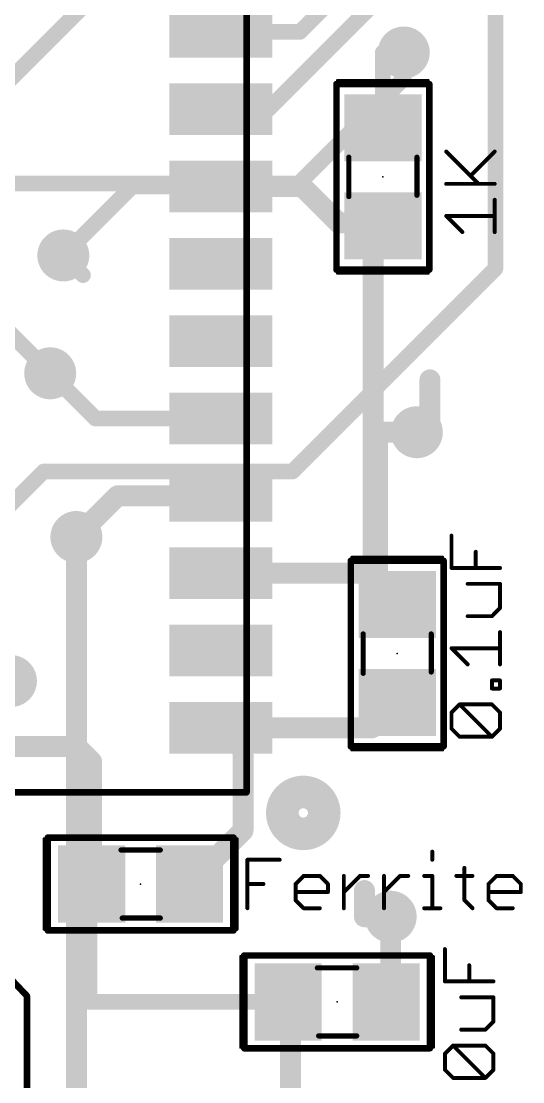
# Model space of a CAD drawing. Extents: x -4.4 to 68.7, y -2.2 to 55.1.
# Drawn here: x 17.22 to 26.95, y 8.74 to 29.31 of the extents above; entities that cross this region are included whole.
import ezdxf

# ---------------------------------------------------------------- set-up
doc = ezdxf.new("R2010")
doc.units = 0
for name, color, linetype in [('1', 12, 'CONTINUOUS'), ('16', 132, 'CONTINUOUS'), ('18', 110, 'CONTINUOUS'), ('21', 40, 'CONTINUOUS'), ('23', 53, 'CONTINUOUS'), ('27', 253, 'CONTINUOUS'), ('39', 12, 'CONTINUOUS'), ('51', 253, 'CONTINUOUS')]:
    doc.layers.add(name, color=color, linetype=linetype)

# ---------------------------------------------------------------- blocks, each defined once
blk = doc.blocks.new('RECT')
blk.add_solid([(-0.5, -0.5), (0.5, -0.5), (-0.5, 0.5), (0.5, 0.5)])
blk = doc.blocks.new('ROUNDV')
at = {"const_width": 0.5}
blk.add_lwpolyline([(0, -0.25, 1), (0, 0.25, 1), (0, -0.25)], format="xyb", dxfattribs=at)

msp = doc.modelspace()

# ---------------------------------------------------------------- linework, layer by layer
at = {"layer": '1'}
for points, const_width in [([(19.873, 31.049), (15.748, 26.924)], 0.3048), ([(22.625, 29.102), (24.13, 30.607)], 0.3048), ([(22.014, 27.602), (24.13, 29.718)], 0.3048), ([(21.089, 29.102), (22.625, 29.102)], 0.3048), ([(24.233, 27.239), (24.233, 28.702)], 0.3048), ([(24.233, 28.702), (24.638, 28.702)], 0.3048), ([(21.089, 27.602), (22.014, 27.602)], 0.3048), ([(19.371, 26.102), (18.034, 24.765)], 0.3048), ([(21.089, 26.102), (19.371, 26.102)], 0.3048), ([(21.089, 26.102), (21.09, 26.101)], 0.4064), ([(21.089, 26.102), (22.666, 26.102)], 0.4064), ([(22.666, 26.102), (23.368, 25.4)], 0.4064), ([(23.368, 25.4), (24.1055, 25.4)], 0.4064), ([(24.1055, 25.4), (24.0455, 25.34)], 0.4064), ([(24.0455, 25.34), (24.0455, 18.4575)], 0.4064), ([(24.172, 25.4), (24.1055, 25.4)], 0.4064), ([(24.172, 25.4), (24.233, 25.339)], 0.4064), ([(18.657, 21.602), (17.78, 22.479)], 0.3048), ([(21.089, 21.602), (18.657, 21.602)], 0.3048), ([(24.13, 17.992), (24.13, 21.336)], 0.4064), ([(24.13, 21.336), (24.892, 21.336)], 0.4064), ([(19.086, 20.102), (18.288, 19.304)], 0.4064), ([(21.089, 20.102), (19.086, 20.102)], 0.4064), ([(21.089, 18.602), (23.901, 18.602)], 0.4064), ([(23.901, 18.602), (24.0455, 18.4575)], 0.4064), ([(24.0455, 18.4575), (24.511, 17.992)], 0.4064), ([(24.511, 17.992), (24.13, 17.992)], 0.4064), ([(24.511, 16.092), (24.021, 15.602)], 0.4064), ([(21.5205, 15.1705), (21.089, 15.602)], 0.4064), ([(24.021, 15.602), (21.089, 15.602)], 0.4064), ([(10.414, 15.24), (18.288, 15.24)], 0.4064), ([(18.288, 15.24), (18.584, 14.944)], 0.4064), ([(21.5205, 13.6095), (21.5205, 15.1705)], 0.4064), ([(18.584, 14.944), (18.584, 12.573)], 0.4064), ([(20.484, 12.573), (21.5205, 13.6095)], 0.4064), ([(18.584, 12.573), (18.542, 12.531)], 0.4064), ([(18.542, 12.531), (18.542, 10.287)], 0.3048), ([(24.384, 10.287), (24.384, 11.938)], 0.4064), ([(18.542, 10.287), (22.394, 10.287)], 0.3048), ([(22.394, 10.287), (22.442, 10.239)], 0.4064), ([(22.442, 10.239), (22.442, 8.0311)], 0.4064), ([(24.294, 10.287), (24.384, 10.287)], 0.4064)]:
    msp.add_lwpolyline(points, dxfattribs=dict(at, const_width=const_width))
for points, const_width in [([(21.089, 29.1782, 1), (21.089, 29.0258)], 0.1524), ([(22.5711, 29.1559, 1), (22.6789, 29.0481)], 0.1524), ([(22.625, 29.0258, 1), (22.625, 29.1782)], 0.1524), ([(24.3092, 28.702, 1), (24.1568, 28.702)], 0.1524), ([(24.233, 28.7782, 1), (24.233, 28.6258)], 0.1524), ([(24.638, 28.6258, 1), (24.638, 28.7782)], 0.1524), ([(21.089, 27.6782, 1), (21.089, 27.5258)], 0.1524), ([(21.9601, 27.6559, 1), (22.0679, 27.5481)], 0.1524), ([(22.014, 27.5258, 1), (22.014, 27.6782)], 0.1524), ([(24.1568, 27.239, 1), (24.3092, 27.239)], 0.1524), ([(19.371, 26.1782, 1), (19.371, 26.0258)], 0.1524), ([(19.4249, 26.0481, 1), (19.3171, 26.1559)], 0.1524), ([(21.089, 26.2036, 1), (21.089, 26.0004)], 0.2032), ([(21.1608, 26.1738, 1), (21.0172, 26.0302)], 0.2032), ([(21.0182, 26.0292, 1), (21.1618, 26.1728)], 0.2032), ([(21.089, 26.0258, 1), (21.089, 26.1782)], 0.1524), ([(22.7378, 26.1738, 1), (22.5942, 26.0302)], 0.2032), ([(22.666, 26.0004, 1), (22.666, 26.2036)], 0.2032), ([(23.368, 25.5016, 1), (23.368, 25.2984)], 0.2032), ([(23.2962, 25.3282, 1), (23.4398, 25.4718)], 0.2032), ([(24.1471, 25.34, 1), (23.9439, 25.34)], 0.2032), ([(23.9737, 25.4118, 1), (24.1173, 25.2682)], 0.2032), ([(24.1055, 25.5016, 1), (24.1055, 25.2984)], 0.2032), ([(24.1773, 25.3282, 1), (24.0337, 25.4718)], 0.2032), ([(24.2438, 25.4718, 1), (24.1002, 25.3282)], 0.2032), ([(24.1055, 25.2984, 1), (24.1055, 25.5016)], 0.2032), ([(24.1612, 25.2672, 1), (24.3048, 25.4108)], 0.2032), ([(24.172, 25.2984, 1), (24.172, 25.5016)], 0.2032), ([(17.9801, 24.8189, 1), (18.0879, 24.7111)], 0.1524), ([(17.8339, 22.5329, 1), (17.7261, 22.4251)], 0.1524), ([(18.657, 21.6782, 1), (18.657, 21.5258)], 0.1524), ([(18.6031, 21.5481, 1), (18.7109, 21.6559)], 0.1524), ([(21.089, 21.5258, 1), (21.089, 21.6782)], 0.1524), ([(24.2316, 21.336, 1), (24.0284, 21.336)], 0.2032), ([(24.13, 21.4376, 1), (24.13, 21.2344)], 0.2032), ([(24.892, 21.2344, 1), (24.892, 21.4376)], 0.2032), ([(19.086, 20.2036, 1), (19.086, 20.0004)], 0.2032), ([(19.1578, 20.0302, 1), (19.0142, 20.1738)], 0.2032), ([(21.089, 20.0004, 1), (21.089, 20.2036)], 0.2032), ([(18.2162, 19.3758, 1), (18.3598, 19.2322)], 0.2032), ([(21.089, 18.7036, 1), (21.089, 18.5004)], 0.2032), ([(23.9728, 18.6738, 1), (23.8292, 18.5302)], 0.2032), ([(23.901, 18.5004, 1), (23.901, 18.7036)], 0.2032), ([(23.9439, 18.4575, 1), (24.1471, 18.4575)], 0.2032), ([(24.1173, 18.5293, 1), (23.9737, 18.3857)], 0.2032), ([(23.9737, 18.3857, 1), (24.1173, 18.5293)], 0.2032), ([(24.13, 18.0936, 1), (24.13, 17.8904)], 0.2032), ([(24.4392, 17.9202, 1), (24.5828, 18.0638)], 0.2032), ([(24.511, 17.8904, 1), (24.511, 18.0936)], 0.2032), ([(24.0284, 17.992, 1), (24.2316, 17.992)], 0.2032), ([(24.5828, 16.0202, 1), (24.4392, 16.1638)], 0.2032), ([(21.089, 15.7036, 1), (21.089, 15.5004)], 0.2032), ([(21.1608, 15.6738, 1), (21.0172, 15.5302)], 0.2032), ([(23.9492, 15.6738, 1), (24.0928, 15.5302)], 0.2032), ([(24.021, 15.5004, 1), (24.021, 15.7036)], 0.2032), ([(18.3598, 15.3118, 1), (18.2162, 15.1682)], 0.2032), ([(18.288, 15.1384, 1), (18.288, 15.3416)], 0.2032), ([(21.6221, 15.1705, 1), (21.4189, 15.1705)], 0.2032), ([(21.4487, 15.0987, 1), (21.5923, 15.2423)], 0.2032), ([(18.6856, 14.944, 1), (18.4824, 14.944)], 0.2032), ([(18.5122, 14.8722, 1), (18.6558, 15.0158)], 0.2032), ([(21.5923, 13.5377, 1), (21.4487, 13.6813)], 0.2032), ([(21.4189, 13.6095, 1), (21.6221, 13.6095)], 0.2032), ([(18.6558, 12.5012, 1), (18.5122, 12.6448)], 0.2032), ([(18.4702, 12.6028, 1), (18.6138, 12.4592)], 0.2032), ([(18.4824, 12.573, 1), (18.6856, 12.573)], 0.2032), ([(18.6182, 12.531, 1), (18.4658, 12.531)], 0.1524), ([(20.4122, 12.6448, 1), (20.5558, 12.5012)], 0.2032), ([(24.4856, 11.938, 1), (24.2824, 11.938)], 0.2032), ([(18.542, 10.3632, 1), (18.542, 10.2108)], 0.1524), ([(18.4658, 10.287, 1), (18.6182, 10.287)], 0.1524), ([(22.4658, 10.3588, 1), (22.3222, 10.2152)], 0.2032), ([(22.5436, 10.239, 1), (22.3404, 10.239)], 0.2032), ([(22.3702, 10.1672, 1), (22.5138, 10.3108)], 0.2032), ([(22.394, 10.2108, 1), (22.394, 10.3632)], 0.1524), ([(24.294, 10.3886, 1), (24.294, 10.1854)], 0.2032), ([(24.2824, 10.287, 1), (24.4856, 10.287)], 0.2032), ([(24.384, 10.1854, 1), (24.384, 10.3886)], 0.2032)]:
    msp.add_lwpolyline(points, format="xyb", dxfattribs=dict(at, const_width=const_width))
at = {"layer": '16'}
for points, const_width in [([(26.416, 29.464), (26.416, 24.511)], 0.3048), ([(24.638, 28.194), (24.638, 28.702)], 0.3048), ([(22.606, 26.162), (24.638, 28.194)], 0.3048), ([(4.191, 26.162), (22.606, 26.162)], 0.3048), ([(18.034, 24.765), (18.415, 24.384)], 0.3048), ([(26.416, 24.511), (22.479, 20.574)], 0.3048), ([(16.129, 24.13), (17.78, 22.479)], 0.3048), ([(25.146, 21.336), (25.146, 22.352)], 0.4064), ([(24.892, 21.336), (25.146, 21.336)], 0.4064), ([(17.653, 20.574), (14.605, 17.526)], 0.3048), ([(22.479, 20.574), (17.653, 20.574)], 0.3048), ([(18.288, 19.304), (18.288, 4.318)], 0.4064), ([(23.876, 11.938), (23.876, 12.446)], 0.4064), ([(24.384, 11.938), (23.876, 11.938)], 0.4064)]:
    msp.add_lwpolyline(points, dxfattribs=dict(at, const_width=const_width))
for points, const_width in [([(24.7142, 28.702, 1), (24.5618, 28.702)], 0.1524), ([(24.5618, 28.194, 1), (24.7142, 28.194)], 0.1524), ([(24.6919, 28.1401, 1), (24.5841, 28.2479)], 0.1524), ([(22.5521, 26.2159, 1), (22.6599, 26.1081)], 0.1524), ([(22.606, 26.0858, 1), (22.606, 26.2382)], 0.1524), ([(18.0879, 24.8189, 1), (17.9801, 24.7111)], 0.1524), ([(18.3611, 24.3301, 1), (18.4689, 24.4379)], 0.1524), ([(26.3398, 24.511, 1), (26.4922, 24.511)], 0.1524), ([(26.4699, 24.4571, 1), (26.3621, 24.5649)], 0.1524), ([(17.7261, 22.4251, 1), (17.8339, 22.5329)], 0.1524), ([(25.2476, 22.352, 1), (25.0444, 22.352)], 0.2032), ([(24.892, 21.4376, 1), (24.892, 21.2344)], 0.2032), ([(25.0444, 21.336, 1), (25.2476, 21.336)], 0.2032), ([(25.146, 21.2344, 1), (25.146, 21.4376)], 0.2032), ([(17.653, 20.6502, 1), (17.653, 20.4978)], 0.1524), ([(17.7069, 20.5201, 1), (17.5991, 20.6279)], 0.1524), ([(22.4251, 20.6279, 1), (22.5329, 20.5201)], 0.1524), ([(22.479, 20.4978, 1), (22.479, 20.6502)], 0.1524), ([(18.3896, 19.304, 1), (18.1864, 19.304)], 0.2032), ([(23.9776, 12.446, 1), (23.7744, 12.446)], 0.2032), ([(23.876, 12.0396, 1), (23.876, 11.8364)], 0.2032), ([(24.384, 11.8364, 1), (24.384, 12.0396)], 0.2032), ([(23.7744, 11.938, 1), (23.9776, 11.938)], 0.2032)]:
    msp.add_lwpolyline(points, format="xyb", dxfattribs=dict(at, const_width=const_width))
at = {"layer": '21', "const_width": 0.127}
for points in [[(23.333, 28.089), (25.133, 28.089)], [(23.333, 24.489), (23.333, 28.089)], [(25.133, 28.089), (25.133, 24.489)], [(25.133, 24.489), (23.333, 24.489)], [(23.611, 18.842), (25.411, 18.842)], [(23.611, 15.242), (23.611, 18.842)], [(25.411, 18.842), (25.411, 15.242)], [(25.411, 15.242), (23.611, 15.242)], [(21.589, 14.352), (5.589, 14.352)], [(17.328, 10.403), (14.494, 13.391)], [(17.734, 11.673), (17.734, 13.473)], [(17.734, 13.473), (21.334, 13.473)], [(21.334, 13.473), (21.334, 11.673)], [(21.334, 11.673), (17.734, 11.673)], [(21.544, 9.387), (21.544, 11.187)], [(21.544, 11.187), (25.144, 11.187)], [(25.144, 11.187), (25.144, 9.387)], [(17.328, 8.371), (17.328, 10.403)], [(25.144, 9.387), (21.544, 9.387)]]:
    msp.add_lwpolyline(points, dxfattribs=at)
at = {"layer": '21'}
for points, const_width in [([(23.333, 28.1208, 1), (23.333, 28.0573)], 0.0635), ([(23.3648, 28.089, 1), (23.3013, 28.089)], 0.0635), ([(25.1648, 28.089, 1), (25.1013, 28.089)], 0.0635), ([(25.133, 28.0573, 1), (25.133, 28.1208)], 0.0635), ([(23.333, 24.5207, 1), (23.333, 24.4573)], 0.0635), ([(23.3013, 24.489, 1), (23.3648, 24.489)], 0.0635), ([(25.1013, 24.489, 1), (25.1648, 24.489)], 0.0635), ([(25.133, 24.4573, 1), (25.133, 24.5207)], 0.0635), ([(23.611, 18.8738, 1), (23.611, 18.8103)], 0.0635), ([(23.6427, 18.842, 1), (23.5793, 18.842)], 0.0635), ([(25.4428, 18.842, 1), (25.3793, 18.842)], 0.0635), ([(25.411, 18.8103, 1), (25.411, 18.8738)], 0.0635), ([(23.611, 15.2738, 1), (23.611, 15.2103)], 0.0635), ([(23.5793, 15.242, 1), (23.6427, 15.242)], 0.0635), ([(25.3793, 15.242, 1), (25.4428, 15.242)], 0.0635), ([(25.411, 15.2103, 1), (25.411, 15.2738)], 0.0635), ([(22.689, 13.6358, 1), (22.689, 14.2682, 1), (22.689, 13.6358)], 0.8128), ([(21.589, 14.3202, 1), (21.589, 14.3838)], 0.0635), ([(17.734, 13.5048, 1), (17.734, 13.4413)], 0.0635), ([(17.7658, 13.473, 1), (17.7023, 13.473)], 0.0635), ([(21.3657, 13.473, 1), (21.3023, 13.473)], 0.0635), ([(21.334, 13.4413, 1), (21.334, 13.5048)], 0.0635), ([(17.734, 11.7048, 1), (17.734, 11.6412)], 0.0635), ([(21.334, 11.6412, 1), (21.334, 11.7048)], 0.0635), ([(17.7023, 11.673, 1), (17.7658, 11.673)], 0.0635), ([(21.3023, 11.673, 1), (21.3657, 11.673)], 0.0635), ([(21.544, 11.2188, 1), (21.544, 11.1553)], 0.0635), ([(21.5757, 11.187, 1), (21.5123, 11.187)], 0.0635), ([(25.1758, 11.187, 1), (25.1123, 11.187)], 0.0635), ([(25.144, 11.1553, 1), (25.144, 11.2188)], 0.0635), ([(17.3597, 10.403, 1), (17.2963, 10.403)], 0.0635), ([(17.305, 10.3812, 1), (17.351, 10.4248)], 0.0635), ([(21.544, 9.4188, 1), (21.544, 9.3552)], 0.0635), ([(21.5123, 9.387, 1), (21.5757, 9.387)], 0.0635), ([(25.1123, 9.387, 1), (25.1758, 9.387)], 0.0635), ([(25.144, 9.3552, 1), (25.144, 9.4188)], 0.0635)]:
    msp.add_lwpolyline(points, format="xyb", dxfattribs=dict(at, const_width=const_width))
at = {"layer": '23'}
for p in [(24.233, 26.289), (24.511, 17.042), (19.534, 12.573), (23.344, 10.287)]:
    msp.add_point(p, dxfattribs=at)
at = {"layer": '27', "const_width": 0.0762}
for points in [[(26.0884, 26.1536), (25.4613, 26.7807)], [(25.9316, 26.3103), (26.4019, 26.7807)], [(25.4613, 26.1536), (26.4019, 26.1536)], [(26.4019, 25.2181), (26.4019, 25.8451)], [(25.7748, 25.2181), (25.4613, 25.5316)], [(25.4613, 25.5316), (26.4019, 25.5316)], [(25.5643, 18.7034), (25.5643, 19.3305)], [(26.0346, 18.7034), (26.0346, 19.017)], [(26.5049, 18.7034), (25.5643, 18.7034)], [(26.5049, 18.395), (25.8778, 18.395)], [(26.5049, 17.9247), (26.5049, 18.395)], [(26.3481, 17.7679), (26.5049, 17.9247)], [(25.8778, 17.7679), (26.3481, 17.7679)], [(26.5049, 16.8324), (26.5049, 17.4594)], [(25.8778, 16.8324), (25.5643, 17.1459)], [(25.5643, 17.1459), (26.5049, 17.1459)], [(26.3481, 16.3646), (26.3481, 16.5214)], [(26.3481, 16.5214), (26.5049, 16.5214)], [(26.5049, 16.5214), (26.5049, 16.3646)], [(26.5049, 16.3646), (26.3481, 16.3646)], [(25.5643, 15.8994), (25.7211, 16.0562)], [(25.7211, 16.0562), (26.3481, 16.0562)], [(26.3481, 15.4291), (25.7211, 16.0562)], [(26.3481, 16.0562), (26.5049, 15.8994)], [(25.5643, 15.5859), (25.5643, 15.8994)], [(26.5049, 15.8994), (26.5049, 15.5859)], [(25.7211, 15.4291), (25.5643, 15.5859)], [(26.3481, 15.4291), (25.7211, 15.4291)], [(26.5049, 15.5859), (26.3481, 15.4291)], [(25.1911, 13.2005), (25.1911, 13.0437)], [(21.6041, 12.1031), (21.6041, 13.0437)], [(21.6041, 13.0437), (22.2312, 13.0437)], [(22.5396, 12.5734), (22.6964, 12.7302)], [(22.6964, 12.7302), (23.0099, 12.7302)], [(23.0099, 12.7302), (23.1667, 12.5734)], [(23.4751, 12.1031), (23.4751, 12.7302)], [(23.4751, 12.4166), (23.7887, 12.7302)], [(23.7887, 12.7302), (23.9454, 12.7302)], [(24.2547, 12.1031), (24.2547, 12.7302)], [(24.2547, 12.4166), (24.5683, 12.7302)], [(24.5683, 12.7302), (24.725, 12.7302)], [(25.0343, 12.7302), (25.1911, 12.7302)], [(25.1911, 12.7302), (25.1911, 12.1031)], [(25.658, 12.7302), (25.9715, 12.7302)], [(25.8148, 12.8869), (25.8148, 12.2599)], [(26.2817, 12.5734), (26.4385, 12.7302)], [(26.4385, 12.7302), (26.752, 12.7302)], [(26.752, 12.7302), (26.9088, 12.5734)], [(21.6041, 12.5734), (21.9176, 12.5734)], [(22.5396, 12.2599), (22.5396, 12.5734)], [(23.1667, 12.5734), (23.1667, 12.4166)], [(26.2817, 12.2599), (26.2817, 12.5734)], [(26.9088, 12.5734), (26.9088, 12.4166)], [(23.1667, 12.4166), (22.5396, 12.4166)], [(26.9088, 12.4166), (26.2817, 12.4166)], [(22.6964, 12.1031), (22.5396, 12.2599)], [(23.0099, 12.1031), (22.6964, 12.1031)], [(25.0343, 12.1031), (25.3479, 12.1031)], [(25.8148, 12.2599), (25.9715, 12.1031)], [(26.4385, 12.1031), (26.2817, 12.2599)], [(26.752, 12.1031), (26.4385, 12.1031)], [(25.4373, 10.6836), (25.4373, 11.3106)], [(25.9076, 10.6836), (25.9076, 10.9971)], [(26.3779, 10.6836), (25.4373, 10.6836)], [(26.3779, 10.3751), (25.7508, 10.3751)], [(26.3779, 9.9048), (26.3779, 10.3751)], [(26.2211, 9.7481), (26.3779, 9.9048)], [(25.7508, 9.7481), (26.2211, 9.7481)], [(25.4373, 9.2828), (25.5941, 9.4396)], [(25.5941, 9.4396), (26.2211, 9.4396)], [(26.2211, 8.8125), (25.5941, 9.4396)], [(26.2211, 9.4396), (26.3779, 9.2828)], [(25.4373, 8.9693), (25.4373, 9.2828)], [(26.3779, 9.2828), (26.3779, 8.9693)], [(25.5941, 8.8125), (25.4373, 8.9693)], [(26.2211, 8.8125), (25.5941, 8.8125)], [(26.3779, 8.9693), (26.2211, 8.8125)]]:
    msp.add_lwpolyline(points, dxfattribs=at)
at = {"layer": '27', "const_width": 0.0381}
for points in [[(25.4748, 26.7941, 1), (25.4478, 26.7672)], [(26.4154, 26.7672, 1), (26.3884, 26.7941)], [(25.9181, 26.3238, 1), (25.9451, 26.2969)], [(25.4613, 26.1726, 1), (25.4613, 26.1345)], [(26.0749, 26.1401, 1), (26.1018, 26.1671)], [(26.4019, 26.1345, 1), (26.4019, 26.1726)], [(26.421, 25.8451, 1), (26.3829, 25.8451)], [(25.4748, 25.5451, 1), (25.4478, 25.5181)], [(25.4613, 25.5506, 1), (25.4613, 25.5125)], [(26.4019, 25.5125, 1), (26.4019, 25.5506)], [(25.7614, 25.2046, 1), (25.7883, 25.2315)], [(26.3829, 25.2181, 1), (26.421, 25.2181)], [(25.5833, 19.3305, 1), (25.5452, 19.3305)], [(26.0537, 19.017, 1), (26.0156, 19.017)], [(25.5643, 18.7225, 1), (25.5643, 18.6844)], [(25.5452, 18.7034, 1), (25.5833, 18.7034)], [(26.0156, 18.7034, 1), (26.0537, 18.7034)], [(26.5049, 18.6844, 1), (26.5049, 18.7225)], [(25.8778, 18.414, 1), (25.8778, 18.3759)], [(26.524, 18.395, 1), (26.4859, 18.395)], [(26.5049, 18.3759, 1), (26.5049, 18.414)], [(26.4859, 17.9247, 1), (26.524, 17.9247)], [(26.5184, 17.9112, 1), (26.4914, 17.9381)], [(25.8778, 17.7869, 1), (25.8778, 17.7488)], [(26.3347, 17.7814, 1), (26.3616, 17.7544)], [(26.3481, 17.7488, 1), (26.3481, 17.7869)], [(26.524, 17.4594, 1), (26.4859, 17.4594)], [(25.5778, 17.1594, 1), (25.5508, 17.1324)], [(25.5643, 17.165, 1), (25.5643, 17.1269)], [(26.5049, 17.1269, 1), (26.5049, 17.165)], [(25.8644, 16.8189, 1), (25.8913, 16.8458)], [(26.4859, 16.8324, 1), (26.524, 16.8324)], [(26.3481, 16.5404, 1), (26.3481, 16.5023)], [(26.3672, 16.5214, 1), (26.3291, 16.5214)], [(26.524, 16.5214, 1), (26.4859, 16.5214)], [(26.5049, 16.5023, 1), (26.5049, 16.5404)], [(26.3481, 16.3837, 1), (26.3481, 16.3456)], [(26.3291, 16.3646, 1), (26.3672, 16.3646)], [(26.4859, 16.3646, 1), (26.524, 16.3646)], [(26.5049, 16.3456, 1), (26.5049, 16.3837)], [(25.7211, 16.0752, 1), (25.7211, 16.0371)], [(25.7345, 16.0696, 1), (25.7076, 16.0427)], [(25.7345, 16.0427, 1), (25.7076, 16.0696)], [(26.3616, 16.0696, 1), (26.3347, 16.0427)], [(26.3481, 16.0371, 1), (26.3481, 16.0752)], [(25.5833, 15.8994, 1), (25.5452, 15.8994)], [(25.5508, 15.9129, 1), (25.5778, 15.8859)], [(26.524, 15.8994, 1), (26.4859, 15.8994)], [(26.4914, 15.8859, 1), (26.5184, 15.9129)], [(25.5778, 15.5993, 1), (25.5508, 15.5724)], [(25.5452, 15.5859, 1), (25.5833, 15.5859)], [(25.7211, 15.4482, 1), (25.7211, 15.4101)], [(25.7076, 15.4156, 1), (25.7345, 15.4426)], [(26.3347, 15.4426, 1), (26.3616, 15.4156)], [(26.3347, 15.4156, 1), (26.3616, 15.4426)], [(26.3481, 15.4101, 1), (26.3481, 15.4482)], [(26.4859, 15.5859, 1), (26.524, 15.5859)], [(26.5184, 15.5724, 1), (26.4914, 15.5993)], [(25.2101, 13.2005, 1), (25.172, 13.2005)], [(21.6041, 13.0628, 1), (21.6041, 13.0247)], [(21.6232, 13.0437, 1), (21.5851, 13.0437)], [(22.2312, 13.0247, 1), (22.2312, 13.0628)], [(25.172, 13.0437, 1), (25.2101, 13.0437)], [(22.6964, 12.7492, 1), (22.6964, 12.7111)], [(22.7099, 12.7167, 1), (22.6829, 12.7436)], [(23.0234, 12.7436, 1), (22.9964, 12.7167)], [(23.0099, 12.7111, 1), (23.0099, 12.7492)], [(23.4942, 12.7302, 1), (23.4561, 12.7302)], [(23.7887, 12.7492, 1), (23.7887, 12.7111)], [(23.8021, 12.7167, 1), (23.7752, 12.7436)], [(23.9454, 12.7111, 1), (23.9454, 12.7492)], [(24.2738, 12.7302, 1), (24.2357, 12.7302)], [(24.5683, 12.7492, 1), (24.5683, 12.7111)], [(24.5817, 12.7167, 1), (24.5548, 12.7436)], [(24.725, 12.7111, 1), (24.725, 12.7492)], [(25.0343, 12.7492, 1), (25.0343, 12.7111)], [(25.2101, 12.7302, 1), (25.172, 12.7302)], [(25.1911, 12.7111, 1), (25.1911, 12.7492)], [(25.658, 12.7492, 1), (25.658, 12.7111)], [(25.8338, 12.8869, 1), (25.7957, 12.8869)], [(25.9715, 12.7111, 1), (25.9715, 12.7492)], [(26.4385, 12.7492, 1), (26.4385, 12.7111)], [(26.4519, 12.7167, 1), (26.425, 12.7436)], [(26.7655, 12.7436, 1), (26.7385, 12.7167)], [(26.752, 12.7111, 1), (26.752, 12.7492)], [(21.6041, 12.5925, 1), (21.6041, 12.5544)], [(21.9176, 12.5544, 1), (21.9176, 12.5925)], [(22.5261, 12.5869, 1), (22.5531, 12.5599)], [(22.5587, 12.5734, 1), (22.5206, 12.5734)], [(23.1857, 12.5734, 1), (23.1476, 12.5734)], [(23.1532, 12.5599, 1), (23.1802, 12.5869)], [(26.3007, 12.5734, 1), (26.2626, 12.5734)], [(26.2682, 12.5869, 1), (26.2952, 12.5599)], [(26.9278, 12.5734, 1), (26.8897, 12.5734)], [(26.8953, 12.5599, 1), (26.9222, 12.5869)], [(22.5396, 12.4357, 1), (22.5396, 12.3976)], [(23.1476, 12.4166, 1), (23.1857, 12.4166)], [(23.1667, 12.3976, 1), (23.1667, 12.4357)], [(23.4617, 12.4301, 1), (23.4886, 12.4032)], [(24.2413, 12.4301, 1), (24.2682, 12.4032)], [(26.2817, 12.4357, 1), (26.2817, 12.3976)], [(26.8897, 12.4166, 1), (26.9278, 12.4166)], [(26.9088, 12.3976, 1), (26.9088, 12.4357)], [(22.5531, 12.2733, 1), (22.5261, 12.2464)], [(22.5206, 12.2599, 1), (22.5587, 12.2599)], [(22.6964, 12.1222, 1), (22.6964, 12.0841)], [(23.0099, 12.0841, 1), (23.0099, 12.1222)], [(25.0343, 12.1222, 1), (25.0343, 12.0841)], [(25.3479, 12.0841, 1), (25.3479, 12.1222)], [(25.8282, 12.2733, 1), (25.8013, 12.2464)], [(25.7957, 12.2599, 1), (25.8338, 12.2599)], [(26.2626, 12.2599, 1), (26.3007, 12.2599)], [(26.2952, 12.2733, 1), (26.2682, 12.2464)], [(26.4385, 12.1222, 1), (26.4385, 12.0841)], [(26.752, 12.0841, 1), (26.752, 12.1222)], [(21.5851, 12.1031, 1), (21.6232, 12.1031)], [(22.6829, 12.0896, 1), (22.7099, 12.1166)], [(23.4561, 12.1031, 1), (23.4942, 12.1031)], [(24.2357, 12.1031, 1), (24.2738, 12.1031)], [(25.172, 12.1031, 1), (25.2101, 12.1031)], [(25.9581, 12.0896, 1), (25.985, 12.1166)], [(26.425, 12.0896, 1), (26.4519, 12.1166)], [(25.4563, 11.3106, 1), (25.4182, 11.3106)], [(25.9267, 10.9971, 1), (25.8886, 10.9971)], [(25.4182, 10.6836, 1), (25.4563, 10.6836)], [(25.4373, 10.7026, 1), (25.4373, 10.6645)], [(25.8886, 10.6836, 1), (25.9267, 10.6836)], [(26.3779, 10.6645, 1), (26.3779, 10.7026)], [(25.7508, 10.3942, 1), (25.7508, 10.3561)], [(26.397, 10.3751, 1), (26.3589, 10.3751)], [(26.3779, 10.3561, 1), (26.3779, 10.3942)], [(26.3589, 9.9048, 1), (26.397, 9.9048)], [(26.3914, 9.8914, 1), (26.3644, 9.9183)], [(25.7508, 9.7671, 1), (25.7508, 9.729)], [(26.2077, 9.7615, 1), (26.2346, 9.7346)], [(26.2211, 9.729, 1), (26.2211, 9.7671)], [(25.6075, 9.4531, 1), (25.5806, 9.4261)], [(25.5941, 9.4587, 1), (25.5941, 9.4206)], [(25.6075, 9.4261, 1), (25.5806, 9.4531)], [(26.2346, 9.4531, 1), (26.2077, 9.4261)], [(26.2211, 9.4206, 1), (26.2211, 9.4587)], [(25.4563, 9.2828, 1), (25.4182, 9.2828)], [(25.4238, 9.2963, 1), (25.4508, 9.2694)], [(26.397, 9.2828, 1), (26.3589, 9.2828)], [(26.3644, 9.2694, 1), (26.3914, 9.2963)], [(25.4182, 8.9693, 1), (25.4563, 8.9693)], [(25.4508, 8.9828, 1), (25.4238, 8.9558)], [(25.5941, 8.8316, 1), (25.5941, 8.7935)], [(26.2211, 8.7935, 1), (26.2211, 8.8316)], [(26.3589, 8.9693, 1), (26.397, 8.9693)], [(26.3914, 8.9558, 1), (26.3644, 8.9828)], [(25.5806, 8.7991, 1), (25.6075, 8.826)], [(26.2077, 8.826, 1), (26.2346, 8.7991)], [(26.2077, 8.7991, 1), (26.2346, 8.826)]]:
    msp.add_lwpolyline(points, format="xyb", dxfattribs=at)
at = {"layer": '39', "const_width": 0.0508}
for points in [[(23.35, 24.416), (23.35, 28.162)], [(23.35, 28.162), (25.116, 28.162)], [(25.116, 28.162), (25.116, 24.416)], [(25.116, 24.416), (23.35, 24.416)], [(23.628, 15.169), (23.628, 18.915)], [(23.628, 18.915), (25.394, 18.915)], [(25.394, 18.915), (25.394, 15.169)], [(25.394, 15.169), (23.628, 15.169)], [(17.661, 13.456), (21.407, 13.456)], [(17.661, 11.69), (17.661, 13.456)], [(21.407, 13.456), (21.407, 11.69)], [(21.407, 11.69), (17.661, 11.69)], [(21.471, 11.17), (25.217, 11.17)], [(21.471, 9.404), (21.471, 11.17)], [(25.217, 11.17), (25.217, 9.404)], [(25.217, 9.404), (21.471, 9.404)]]:
    msp.add_lwpolyline(points, dxfattribs=at)
at = {"layer": '39', "const_width": 0.0254}
for points in [[(23.3627, 28.162, 1), (23.3373, 28.162)], [(23.35, 28.1747, 1), (23.35, 28.1493)], [(25.1287, 28.162, 1), (25.1033, 28.162)], [(25.116, 28.1493, 1), (25.116, 28.1747)], [(23.35, 24.4287, 1), (23.35, 24.4033)], [(23.3373, 24.416, 1), (23.3627, 24.416)], [(25.1033, 24.416, 1), (25.1287, 24.416)], [(25.116, 24.4033, 1), (25.116, 24.4287)], [(23.6407, 18.915, 1), (23.6153, 18.915)], [(23.628, 18.9277, 1), (23.628, 18.9023)], [(25.4067, 18.915, 1), (25.3813, 18.915)], [(25.394, 18.9023, 1), (25.394, 18.9277)], [(23.628, 15.1817, 1), (23.628, 15.1563)], [(23.6153, 15.169, 1), (23.6407, 15.169)], [(25.3813, 15.169, 1), (25.4067, 15.169)], [(25.394, 15.1563, 1), (25.394, 15.1817)], [(17.661, 13.4687, 1), (17.661, 13.4433)], [(17.6737, 13.456, 1), (17.6483, 13.456)], [(21.4197, 13.456, 1), (21.3943, 13.456)], [(21.407, 13.4433, 1), (21.407, 13.4687)], [(17.661, 11.7027, 1), (17.661, 11.6773)], [(17.6483, 11.69, 1), (17.6737, 11.69)], [(21.3943, 11.69, 1), (21.4197, 11.69)], [(21.407, 11.6773, 1), (21.407, 11.7027)], [(21.471, 11.1827, 1), (21.471, 11.1573)], [(21.4837, 11.17, 1), (21.4583, 11.17)], [(25.2297, 11.17, 1), (25.2043, 11.17)], [(25.217, 11.1573, 1), (25.217, 11.1827)], [(21.471, 9.4167, 1), (21.471, 9.3913)], [(21.4583, 9.404, 1), (21.4837, 9.404)], [(25.2043, 9.404, 1), (25.2297, 9.404)], [(25.217, 9.3913, 1), (25.217, 9.4167)]]:
    msp.add_lwpolyline(points, format="xyb", dxfattribs=at)
at = {"layer": '51'}
for points, const_width in [([(21.589, 30.352), (21.589, 14.352)], 0.127), ([(23.573, 25.908), (23.573, 26.67)], 0.1016), ([(24.893, 25.933), (24.893, 26.67)], 0.1016), ([(23.851, 16.661), (23.851, 17.423)], 0.1016), ([(25.171, 16.686), (25.171, 17.423)], 0.1016), ([(21.589, 14.352), (5.589, 14.352)], 0.127), ([(19.153, 13.233), (19.915, 13.233)], 0.1016), ([(19.178, 11.913), (19.915, 11.913)], 0.1016), ([(22.963, 10.947), (23.725, 10.947)], 0.1016), ([(22.988, 9.627), (23.725, 9.627)], 0.1016)]:
    msp.add_lwpolyline(points, dxfattribs=dict(at, const_width=const_width))
for points, const_width in [([(23.5984, 26.67, 1), (23.5476, 26.67)], 0.0508), ([(24.9184, 26.67, 1), (24.8676, 26.67)], 0.0508), ([(23.5476, 25.908, 1), (23.5984, 25.908)], 0.0508), ([(24.8676, 25.933, 1), (24.9184, 25.933)], 0.0508), ([(23.8764, 17.423, 1), (23.8256, 17.423)], 0.0508), ([(25.1964, 17.423, 1), (25.1456, 17.423)], 0.0508), ([(23.8256, 16.661, 1), (23.8764, 16.661)], 0.0508), ([(25.1456, 16.686, 1), (25.1964, 16.686)], 0.0508), ([(21.589, 14.3202, 1), (21.589, 14.3838)], 0.0635), ([(21.5573, 14.352, 1), (21.6208, 14.352)], 0.0635), ([(19.153, 13.2584, 1), (19.153, 13.2076)], 0.0508), ([(19.915, 13.2076, 1), (19.915, 13.2584)], 0.0508), ([(19.178, 11.9384, 1), (19.178, 11.8876)], 0.0508), ([(19.915, 11.8876, 1), (19.915, 11.9384)], 0.0508), ([(22.963, 10.9724, 1), (22.963, 10.9216)], 0.0508), ([(23.725, 10.9216, 1), (23.725, 10.9724)], 0.0508), ([(22.988, 9.6524, 1), (22.988, 9.6016)], 0.0508), ([(23.725, 9.6016, 1), (23.725, 9.6524)], 0.0508)]:
    msp.add_lwpolyline(points, format="xyb", dxfattribs=dict(at, const_width=const_width))

# ---------------------------------------------------------------- block references
at = {"layer": '1', "xscale": 2, "rotation": 180}
for p in [(21.089, 29.102), (21.089, 27.602), (21.089, 26.102), (21.089, 24.602), (21.089, 23.102), (21.089, 21.602), (21.089, 20.102), (21.089, 18.602), (21.089, 17.102), (21.089, 15.602)]:
    msp.add_blockref('RECT', p, dxfattribs=at)
at = {"layer": '1', "xscale": 1.3, "yscale": 1.5, "rotation": 90}
for p in [(24.233, 27.239), (24.233, 25.339), (24.511, 17.992), (24.511, 16.092)]:
    msp.add_blockref('RECT', p, dxfattribs=at)
at = {"layer": '1', "xscale": 1.3, "yscale": 1.5}
for p in [(18.584, 12.573), (20.484, 12.573), (22.394, 10.287), (24.294, 10.287)]:
    msp.add_blockref('RECT', p, dxfattribs=at)
at = {"layer": '18', "xscale": 1.008, "yscale": 1.008}
for p in [(24.638, 28.702), (24.638, 28.702), (18.034, 24.765), (18.034, 24.765), (17.78, 22.479), (17.78, 22.479), (24.892, 21.336), (24.892, 21.336), (18.288, 19.304), (18.288, 19.304), (17.018, 16.51), (17.018, 16.51), (24.384, 11.938), (24.384, 11.938)]:
    msp.add_blockref('ROUNDV', p, dxfattribs=at)
at = {"layer": '51', "xscale": 0.7501, "yscale": 1.4501, "rotation": 90}
for p in [(24.2319, 27.0197), (24.2319, 25.5719), (24.5099, 17.7727), (24.5099, 16.3249)]:
    msp.add_blockref('RECT', p, dxfattribs=at)
at = {"layer": '51', "xscale": 0.7501, "yscale": 1.4501}
for p in [(18.8169, 12.5742), (20.2646, 12.5742), (22.6269, 10.2881), (24.0747, 10.2881)]:
    msp.add_blockref('RECT', p, dxfattribs=at)

doc.saveas('drawing.dxf')
